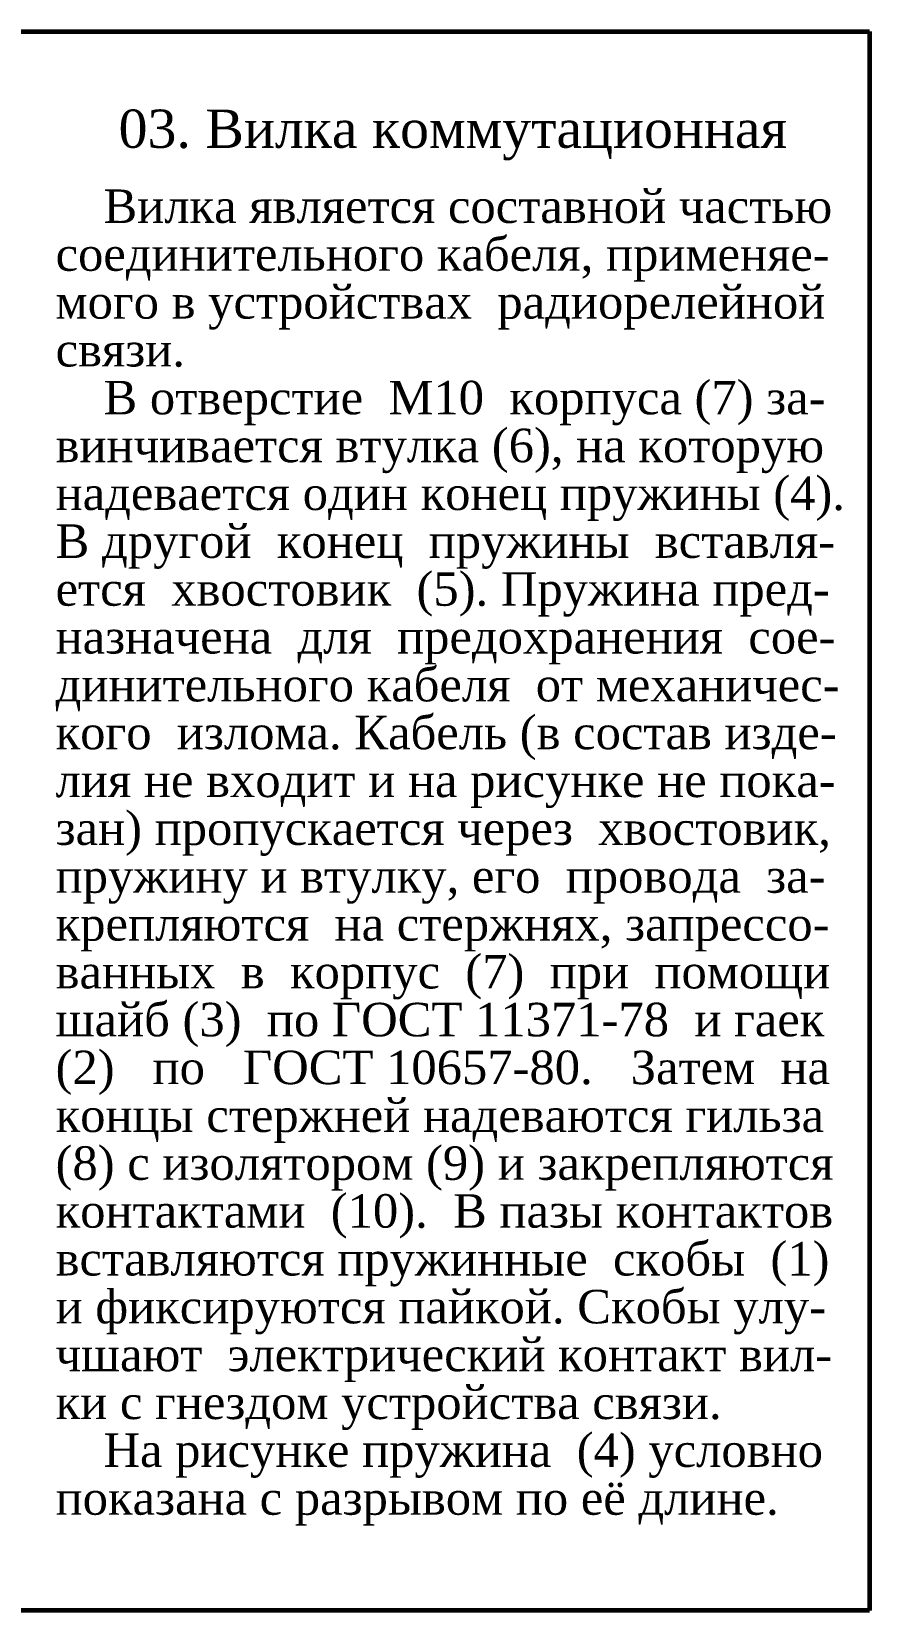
# Model space of a CAD drawing. Header units: millimetres. Extents: x -255 to 511, y 132 to 472.
# Drawn here: x -97.5 to -10, y 132 to 297 of the extents above; entities that cross this region are included whole.
import ezdxf

# ---------------------------------------------------------------- set-up
doc = ezdxf.new("R2010")
doc.units = ezdxf.units.MM
doc.header["$LTSCALE"] = 0.5
doc.styles.add('стиль1', font='TIMES.TTF')

msp = doc.modelspace()

# ---------------------------------------------------------------- linework, layer by layer
at = {"color": 7, "lineweight": 60}
for p, q in [((-255, 297), (-10, 297)), ((-10, 297), (-10, 132)), ((-10, 132), (-255, 132))]:
    msp.add_line(p, q, dxfattribs=at)

# ---------------------------------------------------------------- texts
at = {"color": 7, "style": 'стиль1'}
for s, height, p in [('03. Вилка коммутационная', 4, (-88.42, 284.85)), ('Вилка является составной частью', 3.5, (-90, 277)), ('соединительного кабеля, применяе-', 3.5, (-95, 272)), ('мого в устройствах  радиорелейной', 3.5, (-95, 267)), ('связи.', 3.5, (-95, 262)), ('В отверстие  М10  корпуса (7) за-', 3.5, (-90, 257)), ('винчивается втулка (6), на которую', 3.5, (-95, 252)), ('надевается один конец пружины (4).', 3.5, (-95, 247)), ('В другой  конец  пружины  вставля-', 3.5, (-95, 242)), ('ется  хвостовик  (5). Пружина пред-', 3.5, (-95, 237)), ('назначена  для  предохранения  сое-', 3.5, (-95, 232)), ('динительного кабеля  от механичес-', 3.5, (-95, 227)), ('кого  излома. Кабель (в состав изде-', 3.5, (-95, 222)), ('лия не входит и на рисунке не пока- ', 3.5, (-95, 217)), ('зан) пропускается через  хвостовик,', 3.5, (-95, 212)), ('пружину и втулку, его  провода  за-', 3.5, (-95, 207)), ('крепляются  на стержнях, запрессо-', 3.5, (-95, 202)), ('ванных  в  корпус  (7)  при  помощи ', 3.5, (-95, 197)), ('шайб (3)  по ГОСТ 11371-78  и гаек', 3.5, (-95, 192)), ('(2)   по   ГОСТ 10657-80.   Затем  на ', 3.5, (-95, 187)), ('концы стержней надеваются гильза', 3.5, (-95, 182)), ('(8) с изолятором (9) и закрепляются', 3.5, (-95, 177)), ('контактами  (10).  В пазы контактов', 3.5, (-95, 172)), ('вставляются пружинные  скобы  (1)', 3.5, (-95, 167)), ('и фиксируются пайкой. Скобы улу-', 3.5, (-95, 162)), ('чшают  электрический контакт вил-', 3.5, (-95, 157)), ('ки с гнездом устройства связи. ', 3.5, (-95, 152)), ('На рисунке пружина  (4) условно', 3.5, (-90, 147)), ('показана с разрывом по её длине.', 3.5, (-95, 142))]:
    msp.add_text(s, height=height, dxfattribs=at).set_placement(p)

doc.saveas('drawing.dxf')
